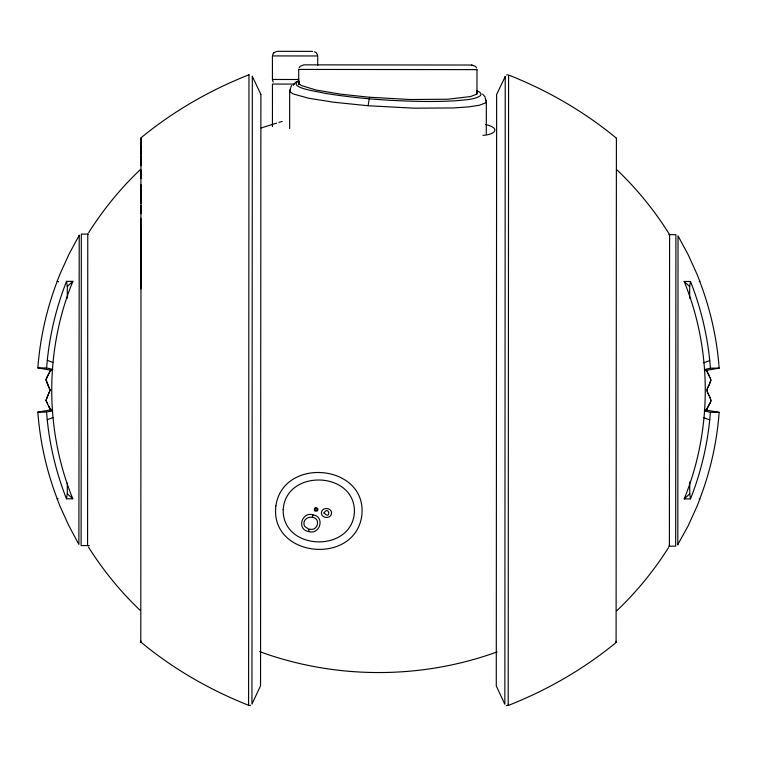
<?xml version="1.0" encoding="UTF-8"?>
<svg xmlns="http://www.w3.org/2000/svg" width="757" height="757" viewBox="0 0 757 757"><rect width="100%" height="100%" fill="white"/><g stroke="black" fill="none" stroke-linecap="round" stroke-linejoin="round"><path stroke-width="1.14" d="M57.882 498.854L57.144 498.844L59.964 506.083L68.717 525.434L78.879 544.406L79.22 235.266L69.01 254.22L60.219 273.542L57.154 281.235L57.92 281.235M79.22 236.089L79.22 235.266M88.408 234.093L81.33 234.083L81.113 545.598L89.373 545.608M140.897 227.365L140.906 218.205M140.925 188.067L140.925 184.557M140.934 158.771L141.057 178.406M140.944 154.494L140.944 150.794M140.859 289.004L140.916 205.346M140.916 203.311L140.934 170.041M141.067 155.753L141.067 165.774M141.086 140.48L141.076 137.755C173.391 111.175 210.049 90.083 248.968 74.792L248.968 74.886M140.783 640.848L140.783 642.068L141.029 227.63M141.039 213.711L141.048 189.108M260.891 94.578L260.54 685.823L251.949 704.076L252.327 76.22M272.435 126.561L272.463 84.055L294.397 84.084M289.647 128.614L289.647 90.84L291.483 85.569M298.703 84.765L298.712 69.426M317.722 65.386L317.732 55.971L272.435 55.923L272.416 79.476L298.665 79.504M299.204 81.756L298.939 83.639L301.447 85.56L315.877 89.988L340.782 94.19L369.511 97.256L368.11 105.743L333.913 102.252L308.695 98.24L293.101 93.915L289.959 91.834L290.186 89.884M476.976 94.398L476.995 69.616M486.297 134.197L486.335 101.438L484.83 96.631L482.616 94.114M505.222 78.548L505.222 77.044M505.222 78.103L504.853 704.265L496.28 685.993L496.28 684.811L496.63 94.445L505.222 76.571M508.581 75.832L508.581 75.009C547.5 90.348 584.111 111.534 616.397 138.181L616.094 642.513C583.779 669.093 547.122 690.185 508.202 705.477L508.202 705.098M616.094 641.293L616.094 642.513M668.819 234.661L675.897 234.67L675.67 546.185L668.592 546.176M677.808 544.538L688.047 526.049L696.828 506.726L699.894 499.024L699.089 499.024M677.808 545.002L678.035 235.881L688.236 254.835L696.998 274.176L699.875 281.415L699.231 281.415M87.575 545.617L87.765 234.102M140.953 142.515L140.944 144.142M140.944 145.174L140.944 157.645M141.076 142.553L141.086 137.831M140.783 642.087L140.783 642.012C172.984 668.781 209.698 689.873 248.599 705.287L248.599 704.909M248.599 704.436L248.968 74.811M248.599 704.407L248.599 705.259M505.222 76.4L505.222 77.346M508.581 75.577L508.202 704.294M616.387 138.862L616.397 138.2M51.968 370.372L37.869 367.93C40.045 338.284 46.65 308.979 57.286 281.235L58.544 281.869M705.051 409.887L719.15 412.328C716.983 441.965 710.388 471.27 699.761 499.024M52.716 369.425L46.622 367.93C48.864 338.284 55.639 309.007 66.54 281.358L72.842 281.358C44.72 350.245 44.71 429.91 72.804 498.806L66.474 498.806C55.564 471.119 48.798 441.785 46.574 412.111L52.687 410.606M704.294 410.833L710.397 412.328C708.164 441.974 701.398 471.251 690.507 498.91L684.205 498.91C712.309 430.014 712.28 350.349 684.158 281.462L690.488 281.462C701.408 309.149 708.192 338.464 710.426 368.148L704.313 369.653M66.474 498.806L67.307 493.706L67.307 483.108M689.665 298.334L689.665 286.553L690.488 281.462M312.433 517.334L312.934 514.845C301.693 511.372 296.489 529.635 308.591 531.528C310.635 527.922 303.907 528.187 303.983 524.241C303.055 519.699 308.317 516.227 312.433 517.334C321.271 518.422 317.703 531.783 309.291 529.077M272.539 55.081L273.949 52.678L276.617 51.41M706.12 410.682L706.915 408.922M708.628 394.283C703.527 388.767 713.018 383.184 710.075 377.639M709.621 383.581L710.955 380.175L710.492 378.528M50.823 369.757L50.094 371.337M706.073 410.796L707.492 407.862M50.946 369.463L48.893 373.532M47.833 395.618L45.94 400.481L47 402.771M709.044 384.944L708.779 385.55M47.871 395.523L50.151 390.224L48.287 394.548M48.221 394.7L46.026 400.235L47.407 403.613M708.713 385.701L708.42 386.363M710.52 381.273L710.747 380.799M293.139 85.437L293.423 84.831M708.297 386.609C703.565 392.211 714.22 398.125 709.612 403.822M709.829 403.367L711.069 400.661L709.896 397.434M47.095 377.081L46.073 379.957L48.316 385.815M709.773 403.481L707.729 407.436M47.189 376.882L47.53 376.182M709.413 404.229L707 408.752M47.625 375.983L47.899 375.434M47.965 375.283L50.019 371.498M48.76 373.769L45.94 379.588L47.114 382.815M88.645 232.683C103.255 209.566 120.647 188.219 140.518 169.426M668.526 547.585C653.925 570.702 636.523 592.04 616.652 610.833M293.754 84.254L296.101 81.974L299.062 80.838M299.157 67.742L300.274 66.19L303.888 64.847L471.914 65.026M273.286 53.406L273.949 52.678M684.205 498.91L689.741 493.81L689.741 482.039M67.307 298.23L67.307 286.458L72.842 281.358M317.334 510.947C311.969 512.849 314.77 504.739 317.921 508.912C317.618 512.962 317.694 507.427 314.817 508.231M315.167 508.732L315.092 510.332L317.003 510.398M57.835 498.475L57.21 498.797C46.593 471.043 40.017 441.747 37.85 412.111L51.959 409.66M298.39 81.103C287.3 87.973 320.627 91.871 323.002 92.96C356.85 98.665 391.199 101.031 425.491 101.485C438.757 101.533 452.061 101.353 465.262 99.829C469.766 99.82 489.76 96.082 476.541 90.594M703.802 362.802L709.754 360.54M47.246 419.719L53.198 417.457M261.042 127.99L276.589 123.126M497.075 651.9L493.971 653.026C419.785 679.143 336.941 679.048 262.802 652.78L259.698 651.645M278.831 122.445L282.2 121.423M705.041 370.589L719.15 368.148L718.923 365.3M482.957 135.352C495.154 134.699 501.068 128.028 485.521 124.526M506.622 74.962L507.644 74.792M249.526 705.467L250.548 705.306M37.869 367.93L46.622 367.93M710.426 368.148L719.15 368.148M37.85 412.111L46.574 412.111M710.397 412.328L719.15 412.328M277.526 51.334L312.632 51.372M298.731 69.426L476.967 69.625M368.11 105.743L413.805 108.175L453.793 107.958L469.226 106.822L479.635 105.185L485.672 102.801L486.344 101.627L485.682 100.274M369.511 97.256L409.849 99.517L447.889 99.233L470.523 96.565L476.115 94.36L476.976 93.102L476.56 91.824M308.79 531.575C320.183 535.038 325.207 516.501 312.934 514.836M506.244 705.496L507.266 705.666M471.791 65.026L475.424 66.37L476.56 67.931M703.792 417.684L709.725 419.936M47.294 360.323L53.227 362.575M314.486 51.703L316.208 52.725L317.609 55.138M684.158 281.462L689.665 286.553M67.307 493.706L72.804 498.806M616.917 169.852C636.76 188.692 654.133 210.067 668.715 233.213L669.595 234.642L669.406 546.157M140.253 610.407C120.41 591.577 103.037 570.191 88.465 547.046M273.268 81.983L272.52 80.308M48.694 406.197L49.148 407.048M708.032 373.542L708.306 374.062M707.114 371.791L706.167 369.88L707.833 373.163M708.145 373.759L707.521 372.558M49.091 406.944L49.688 408.089M49.167 407.086L49.508 407.739M49.565 407.853L50.199 409.083M708.382 374.213L708.76 374.942M47.577 403.964L48.439 405.705M49.867 408.439L50.937 410.635M708.732 374.895L709.498 376.447M708.836 375.094L709.432 376.295M50.236 409.159L51.05 410.881M47.36 403.509L47.644 404.106M709.593 376.636L710.293 378.093M48.382 385.975L50.151 390.196L47.738 384.395M709.016 395.23L709.337 396.015M47.606 384.083L47.36 383.449M709.593 396.649L709.839 397.283M47.171 382.957L47.388 383.515M699.761 281.472C709.934 308.033 716.406 336.013 718.847 364.354M689.741 493.81L690.507 498.91M66.54 281.358L67.307 286.458M140.953 141.682L140.944 149.962M508.202 705.382L508.202 704.313M252.327 76.381L260.891 94.474M323.968 512.943C331.292 520.74 329.238 504.872 323.968 512.943M283.203 509.508C282.096 550.992 351.655 553.301 354.427 512.375C355.535 470.892 285.976 468.583 283.203 509.508M321.432 512.631C320.94 518.602 331.074 519.236 331.528 513.341C332.02 507.37 321.886 506.736 321.432 512.631M275.87 505.941C269.615 557.531 354.475 566.037 361.761 515.943C368.016 464.353 283.156 455.846 275.87 505.941"/></g></svg>
